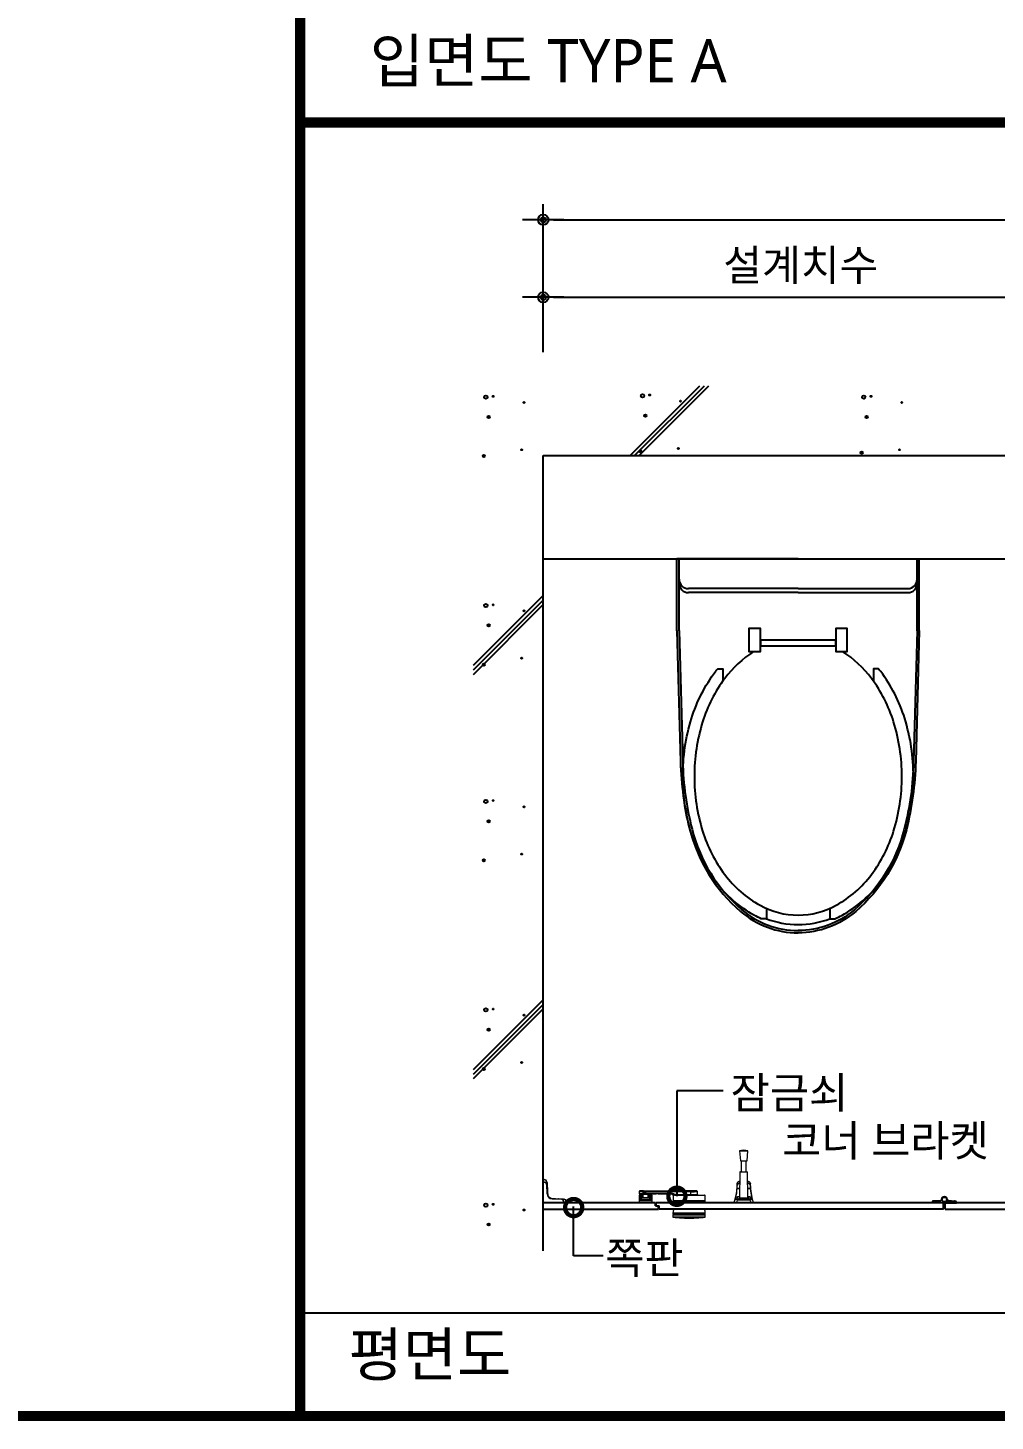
# Model space of a CAD drawing. Extents: x -255 to 8105, y -176 to 5714.
# Drawn here: x 2221 to 3160, y 2764 to 4116 of the extents above; entities that cross this region are included whole.
import ezdxf
from ezdxf.enums import TextEntityAlignment as Align

# ---------------------------------------------------------------- set-up
doc = ezdxf.new("R2010")
doc.units = 0
doc.header["$LTSCALE"] = 30
doc.layers.get('0').update_dxf_attribs({"linetype": 'CONTINUOUS'})
doc.layers.get('DEFPOINTS').update_dxf_attribs({"linetype": 'CONTINUOUS'})
for name, color, linetype in [('0_toilet', 6, 'CONTINUOUS'), ('DIM', 7, 'CONTINUOUS'), ('HAT', 8, 'CONTINUOUS'), ('TIT', 3, 'CONTINUOUS'), ('경첩', 4, 'CONTINUOUS'), ('문자', 3, 'CONTINUOUS'), ('부자재', 4, 'CONTINUOUS'), ('옷걸이', 4, 'CONTINUOUS'), ('잠금쇠(회전형)', 4, 'CONTINUOUS'), ('치수', 1, 'CONTINUOUS'), ('해치', 8, 'CONTINUOUS')]:
    doc.layers.add(name, color=color, linetype=linetype)
doc.styles.add('돋움', font='malgun.ttf')
doc.dimstyles.new('10', dxfattribs={"dimscale": 10, "dimtxt": 3, "dimasz": 1, "dimexe": 1.5, "dimexo": 2, "dimgap": 1, "dimtad": 1, "dimdec": 0, "dimlunit": 6, "dimtxsty": '돋움', "dimblk": 'DIMDOT', "dimcen": -1, "dimdle": 1.5, "dimclrt": 3, "dimazin": 3, "dimtfac": 1, "dimtdec": 0, "dimtix": 1, "dimtmove": 2, "dimatfit": 3, "dimldrblk": 'DIMDOT', "dimarcsym": 0})

# ---------------------------------------------------------------- blocks, each defined once
blk = doc.blocks.new('_DOTSMALL')
at = {"color": 0, "linetype": 'ByBlock', "const_width": 0.5}
blk.add_lwpolyline([(-0.0625, 0, 1), (0.0625, 0, 1)], format="xyb", close=True, dxfattribs=at)
blk = doc.blocks.new('A$C63EC304E')
at = {"layer": '치수', "color": 1, "xscale": 2.5, "yscale": 2.5, "zscale": 2.5, "rotation": 234.3098741996962}
blk.add_blockref('_DOTSMALL', (0.31, 0.31), dxfattribs=at)
blk = doc.blocks.new('A$C2BC9653E')
at = {"layer": '치수', "xscale": 0.3333333333333333, "yscale": 0.3333333333333333, "zscale": 0.3333333333333333}
blk.add_blockref('A$C63EC304E', (0, 0), dxfattribs=at)
blk = doc.blocks.new('A$C7FC71301')
at = {"layer": '치수', "rotation": 180}
blk.add_blockref('A$C2BC9653E', (0.208, 0.208), dxfattribs=at)
blk = doc.blocks.new('A$C4A20372B')
at = {"layer": '치수'}
blk.add_blockref('A$C7FC71301', (0, 0), dxfattribs=at)
blk = doc.blocks.new('A$C566469F5')
at = {"layer": '치수'}
blk.add_blockref('A$C4A20372B', (0, 0), dxfattribs=at)
blk = doc.blocks.new('A$C7E317CD4')
at = {"layer": '해치', "xscale": 2, "yscale": 2, "zscale": 2}
blk.add_blockref('A$C566469F5', (0, 0), dxfattribs=at)
blk = doc.blocks.new('A$C601D7F27')
at = {"layer": '치수'}
blk.add_blockref('A$C7E317CD4', (0, 0), dxfattribs=at)
blk = doc.blocks.new('A$C38802C08')
at = {"layer": '치수'}
blk.add_blockref('A$C601D7F27', (0, 0), dxfattribs=at)
blk = doc.blocks.new('DIMDOT')
at = {"linetype": 'Continuous'}
blk.add_line((-2, 0), (2, 0), dxfattribs=at)
for radius in [0.5, 0.25]:
    blk.add_circle((0, 0), radius, dxfattribs=at)
blk = doc.blocks.new('*D561')
at = {"layer": 'DEFPOINTS', "color": 0}
for p in [(21855.4, 11168.7), (20355.4, 11020.3), (21855.4, 11020.3)]:
    blk.add_point(p, dxfattribs=at)
at = {"layer": 'DIM', "color": 0, "lineweight": -2, "ltscale": 10}
for p, q in [((20355.4, 11040.3), (20355.4, 11183.7)), ((21855.4, 11040.3), (21855.4, 11183.7)), ((20365.4, 11168.7), (21845.4, 11168.7))]:
    blk.add_line(p, q, dxfattribs=at)
at = {"layer": 'DIM', "color": 0, "lineweight": -2, "xscale": 10, "yscale": 10, "zscale": 10, "rotation": 180}
blk.add_blockref('DIMDOT', (20355.4, 11168.7), dxfattribs=at)
at = {"layer": 'DIM', "color": 0, "lineweight": -2, "xscale": 10, "yscale": 10, "zscale": 10}
blk.add_blockref('DIMDOT', (21855.4, 11168.7), dxfattribs=at)
at = {"layer": 'DIM', "color": 3, "insert": (21105.4, 11198.4), "char_height": 30, "attachment_point": 5, "style": '돋움'}
blk.add_mtext('설계치수', dxfattribs=at)
blk = doc.blocks.new('*D563')
at = {"layer": 'DEFPOINTS', "color": 0}
for p in [(20855.4, 11093.4), (20355.4, 11020.3), (20855.4, 11020.3)]:
    blk.add_point(p, dxfattribs=at)
at = {"layer": 'DIM', "color": 0, "lineweight": -2, "ltscale": 10}
for p, q in [((20355.4, 11040.3), (20355.4, 11108.4)), ((20855.4, 11040.3), (20855.4, 11108.4)), ((20365.4, 11093.4), (20845.4, 11093.4))]:
    blk.add_line(p, q, dxfattribs=at)
at = {"layer": 'DIM', "color": 0, "lineweight": -2, "xscale": 10, "yscale": 10, "zscale": 10, "rotation": 180}
blk.add_blockref('DIMDOT', (20355.4, 11093.4), dxfattribs=at)
at = {"layer": 'DIM', "color": 0, "lineweight": -2, "xscale": 10, "yscale": 10, "zscale": 10}
blk.add_blockref('DIMDOT', (20855.4, 11093.4), dxfattribs=at)
at = {"layer": 'DIM', "color": 3, "insert": (20605.4, 11123), "char_height": 30, "attachment_point": 5, "style": '돋움'}
blk.add_mtext('설계치수', dxfattribs=at)
blk = doc.blocks.new('A$C10E41893')
at = {"layer": '부자재'}
for p, q in [((6.5, 0), (6.5, 196)), ((123.3, 196), (6.5, 196)), ((123.3, 192.5), (6.5, 192.5)), ((54.8, 0), (54.8, 177.5)), ((61.4, 0), (61.4, 177.5)), ((6.5, 0), (6.5, -196)), ((54.8, 0), (54.8, -177.5)), ((61.4, 0), (61.4, -177.5)), ((123.3, -192.5), (6.5, -192.5)), ((123.3, -196), (6.5, -196))]:
    blk.add_line(p, q, dxfattribs=at)
for points in [[(122.7, 196, -0.012538), (123.3, 196), (334.6, 190.3, -0.055395), (444.7, 175.1, -0.154276), (576.9, 93.3, -0.179504), (611.5, 0, -0.179504)], [(122.8, 192.5, -0.012538), (123.2, 192.5), (334.5, 186.8, -0.055395), (443.8, 171.7, -0.154276), (574.3, 91, -0.179504), (608, 0, -0.179504)], [(572, 51.4), (588.8, 51.4), (588.8, 59.6, 0.021185), (583.3, 70.7, 0.106084), (528.4, 133.7, 0.085733), (452.6, 172.4, 0.075373), (358.7, 186.6, 0.075373), (264.8, 172.4, 0.085733), (189, 133.7, 0.007337), (184.4, 130.1), (184.4, 122), (204.7, 122)], [(156.7, -72, 0.089162), (200.2, -118.7, 0.085733), (270.3, -154.5, 0.075373), (358.7, -167.9, 0.075373), (447.1, -154.5, 0.085733), (517.2, -118.7, 0.106084), (567, -61.6, 0.126931), (582.8, 0, 0.126931), (567, 61.6, 0.106084), (517.2, 118.7, 0.085733), (447.1, 154.5, 0.075373), (358.7, 167.9, 0.075373), (270.3, 154.5, 0.085733), (200.2, 118.7, 0.089162), (156.7, 72)], [(588.8, -51.4, 0.090214), (598.2, 0, 0.090214), (588.8, 51.4, 0.106084)], [(122.7, -196, 0.012538), (123.3, -196), (334.6, -190.3, 0.055395), (444.7, -175.1, 0.154276), (576.9, -93.3, 0.179504), (611.5, 0, 0.179504)], [(122.8, -192.5, 0.012538), (123.2, -192.5), (334.5, -186.8, 0.055395), (443.8, -171.7, 0.154276), (574.3, -91, 0.179504), (608, 0, 0.179504)], [(572, -51.4), (588.8, -51.4), (588.8, -59.6, -0.021185), (583.3, -70.7, -0.106084), (528.4, -133.7, -0.085733), (452.6, -172.4, -0.075373), (358.7, -186.6, -0.075373), (264.8, -172.4, -0.085733), (189, -133.7, -0.007337), (184.4, -130.1), (184.4, -122), (204.7, -122)]]:
    blk.add_lwpolyline(points, format="xyb", dxfattribs=at)
blk.add_lwpolyline([(138, -60.8), (119.3, -60.8), (119.3, -79.5), (156.7, -79.5), (156.7, -60.8), (138, -60.8), (147.3, -60.8), (147.3, 60.8), (138, 60.8), (156.7, 60.8), (156.7, 79.5), (119.3, 79.5), (119.3, 60.8), (138, 60.8), (138, -60.8), (119.3, -60.8)], dxfattribs=at)
for centre, start, end in [((39.8, 177.5), 0, 90), ((46.4, 177.5), 0, 90), ((39.8, -177.5), 270, 0), ((46.4, -177.5), 270, 0)]:
    blk.add_arc(centre, 15, start, end, dxfattribs=at)
blk = doc.blocks.new('UNI-02', base_point=(17634, 7239))
for p, q in [((20355.4, 10168.1), (20355.4, 10939.8)), ((20355.4, 10939.8), (21855.4, 10939.8)), ((20355.4, 10839.8), (21855.4, 10839.8))]:
    blk.add_line(p, q)
at = {"color": 8}
blk.add_line((20119.3, 10108), (22081.9, 10108), dxfattribs=at)
at = {"color": 8, "const_width": 10}
for points in [[(20119.3, 10008), (20119.3, 12777.2)], [(20119.3, 11262.9), (23467.1, 11262.9)], [(17682.6, 10008), (23467.1, 10008)]]:
    blk.add_lwpolyline(points, dxfattribs=at)
at = {"layer": '0_toilet'}
for p, q in [((20464.2, 10214.8), (20355.4, 10214.8)), ((20355.4, 10208.8), (20467.2, 10208.8)), ((20464.2, 10211.8), (20464.2, 10214.8)), ((20464.2, 10211.8), (20468, 10211.8)), ((20743.9, 10214.8), (20465, 10214.8)), ((20465, 10211.8), (20465, 10214.8)), ((20467.2, 10208.8), (20467.2, 10211.8)), ((20468, 10208.8), (20468, 10211.8)), ((20743.9, 10208.8), (20468, 10208.8)), ((20743.9, 10208.8), (20743.9, 10214.8)), ((20969.3, 10214.8), (20745.4, 10214.8)), ((20745.4, 10208.8), (20745.4, 10214.8)), ((20745.4, 10208.8), (20972.3, 10208.8))]:
    blk.add_line(p, q, dxfattribs=at)
at = {"layer": '경첩', "color": 4, "linetype": 'Continuous', "lineweight": 15}
for p, q in [((20355.4, 10237.3), (20356.5, 10237.3)), ((20355.4, 10237.1), (20355.4, 10237.3)), ((20355.4, 10234.9), (20355.4, 10237.1)), ((20356.5, 10237.1), (20355.4, 10237.1)), ((20356.6, 10234.9), (20355.4, 10234.9)), ((20355.4, 10234.8), (20356.6, 10234.8)), ((20355.4, 10234.6), (20355.4, 10234.8)), ((20356.6, 10234.6), (20355.4, 10234.6)), ((20355.4, 10234.6), (20355.4, 10216.3)), ((20356.5, 10237.1), (20356.5, 10237.3)), ((20356.6, 10234.8), (20356.6, 10234.9)), ((20356.6, 10234.8), (20356.6, 10234.6)), ((20358.7, 10233.6), (20358.6, 10235.1)), ((20358.9, 10235.1), (20359, 10232.6)), ((20359, 10234.6), (20358.9, 10234.4)), ((20359.2, 10234), (20358.9, 10233.7)), ((20359.2, 10234), (20359.3, 10231.3)), ((20359.1, 10223.6), (20358.7, 10232.6)), ((20359, 10232.6), (20359.4, 10223.6)), ((20359.3, 10231.3), (20359, 10231)), ((20359.3, 10230.6), (20359.1, 10230.4)), ((20359.3, 10230.3), (20359.1, 10230)), ((20359.4, 10229.6), (20359.1, 10229.4)), ((20359.4, 10229.3), (20359.1, 10229)), ((20359.3, 10230.3), (20359.4, 10229.6)), ((20359.5, 10226.4), (20359.3, 10226.1)), ((20359.5, 10226.4), (20359.3, 10226.1)), ((20359.5, 10226), (20359.3, 10225.7)), ((20359.5, 10225.7), (20359.3, 10225.5)), ((20359.4, 10229.3), (20359.5, 10226.4)), ((20359.6, 10224.8), (20359.4, 10224.6)), ((20359.6, 10224.7), (20359.4, 10224.5)), ((20359.6, 10224.4), (20359.4, 10224.1)), ((20359.6, 10224.3), (20359.4, 10224)), ((20359.7, 10223.4), (20359.4, 10223.1)), ((20359.5, 10226.4), (20359.5, 10226)), ((20359.5, 10225.7), (20359.6, 10224.8)), ((20359.7, 10223.1), (20359.5, 10222.9)), ((20359.6, 10224.8), (20359.6, 10224.7)), ((20359.6, 10224.7), (20359.6, 10224.4)), ((20359.6, 10224.4), (20359.6, 10224.3)), ((20359.6, 10224.3), (20359.6, 10223.6)), ((20359.6, 10222.5), (20359.8, 10222.8)), ((20359.8, 10222.8), (20359.6, 10222.6)), ((20359.9, 10222.2), (20359.7, 10222)), ((20360.1, 10221.8), (20359.9, 10221.6)), ((20360.2, 10221.6), (20360, 10221.4)), ((20360.5, 10221.2), (20360.3, 10221)), ((20360.6, 10221), (20360.4, 10220.8)), ((20361.7, 10219.9), (20361.5, 10219.7)), ((20356.9, 10214.8), (20375.1, 10214.8)), ((20361.9, 10219.8), (20361.7, 10219.6)), ((20362.4, 10219.5), (20362.2, 10219.3)), ((20362.6, 10219.4), (20362.4, 10219.2)), ((20363.2, 10219.3), (20363, 10219)), ((20373.1, 10218.2), (20364.1, 10218.6)), ((20364.4, 10219.1), (20364.2, 10218.8)), ((20364.2, 10219.1), (20364.4, 10219.1)), ((20364.2, 10218.8), (20373.1, 10218.4)), ((20364.4, 10219.1), (20365.8, 10219)), ((20365.8, 10219), (20365.5, 10218.8)), ((20366.4, 10219), (20366.2, 10218.7)), ((20366.8, 10219), (20366.5, 10218.7)), ((20367.4, 10218.9), (20367.2, 10218.7)), ((20367.4, 10218.9), (20370.1, 10218.8)), ((20370.1, 10218.8), (20369.9, 10218.6)), ((20370.8, 10218.8), (20370.6, 10218.5)), ((20371.2, 10218.8), (20370.9, 10218.5)), ((20371.8, 10218.7), (20371.6, 10218.5)), ((20371.8, 10218.7), (20375, 10218.6)), ((20373.1, 10218.4), (20375.6, 10218.3)), ((20375.6, 10218.1), (20374.2, 10218.1)), ((20375.1, 10218.5), (20375, 10218.6)), ((20375.1, 10218.5), (20375, 10218.3)), ((20375.1, 10214.8), (20375.1, 10216.1)), ((20375.4, 10216.1), (20375.1, 10216.1)), ((20375.4, 10214.8), (20375.1, 10214.8)), ((20375.5, 10216.1), (20375.4, 10216.1)), ((20375.4, 10216.1), (20375.4, 10214.8)), ((20375.5, 10214.8), (20375.5, 10216.1)), ((20377.6, 10214.8), (20375.5, 10214.8)), ((20377.6, 10214.8), (20377.6, 10216)), ((20377.6, 10216), (20377.9, 10216)), ((20377.9, 10214.8), (20377.6, 10214.8)), ((20377.9, 10216), (20377.9, 10214.8))]:
    blk.add_line(p, q, dxfattribs=at)
at = {"layer": '경첩', "color": 4, "linetype": 'Continuous', "lineweight": 15, "flags": 128}
for points in [[(20358.6, 10235.1), (20358.7, 10235.1), (20358.7, 10235.1), (20358.7, 10235.1), (20358.8, 10235.1), (20358.8, 10235.1), (20358.8, 10235.1), (20358.9, 10235.1), (20358.9, 10235.1)], [(20359.1, 10234.5), (20359.1, 10234.5), (20359.1, 10234.5), (20359.1, 10234.5), (20359.1, 10234.6), (20359.1, 10234.6), (20359.1, 10234.6), (20359.1, 10234.6), (20359, 10234.6)], [(20359.1, 10234.5), (20359.1, 10234.4), (20359.1, 10234.3), (20359.2, 10234.1), (20359.2, 10234)], [(20359, 10232.6), (20359, 10232.6), (20359, 10232.6), (20358.9, 10232.6), (20358.9, 10232.6), (20358.9, 10232.6), (20358.8, 10232.6), (20358.8, 10232.6), (20358.7, 10232.6)], [(20359.4, 10223.6), (20359.4, 10223.6), (20359.4, 10223.6), (20359.4, 10223.6), (20359.3, 10223.6), (20359.3, 10223.6), (20359.2, 10223.6), (20359.2, 10223.6), (20359.1, 10223.6)], [(20359.3, 10231.3), (20359.3, 10231.2), (20359.3, 10231), (20359.3, 10230.9), (20359.3, 10230.8), (20359.3, 10230.7), (20359.3, 10230.7), (20359.3, 10230.6), (20359.3, 10230.6)], [(20359.5, 10226.4), (20359.5, 10226.4), (20359.5, 10226.4)], [(20359.5, 10226), (20359.5, 10225.9), (20359.5, 10225.8), (20359.5, 10225.7)], [(20359.7, 10223.4), (20359.7, 10223.2), (20359.7, 10223.1)], [(20359.8, 10222.8), (20359.8, 10222.8), (20359.8, 10222.8)], [(20364.2, 10218.8), (20364.2, 10218.8), (20364.2, 10218.8), (20364.2, 10218.8), (20364.2, 10218.8), (20364.2, 10218.7), (20364.1, 10218.7), (20364.1, 10218.6), (20364.1, 10218.6)], [(20365.8, 10219), (20365.9, 10219), (20366, 10219), (20366.1, 10219), (20366.2, 10219), (20366.3, 10219), (20366.4, 10219), (20366.4, 10219), (20366.4, 10219)], [(20366.8, 10219), (20366.8, 10219), (20366.8, 10219), (20366.9, 10219), (20367, 10219), (20367.1, 10219), (20367.2, 10219), (20367.3, 10218.9), (20367.4, 10218.9)], [(20370.1, 10218.8), (20370.3, 10218.8), (20370.4, 10218.8), (20370.5, 10218.8), (20370.6, 10218.8), (20370.7, 10218.8), (20370.7, 10218.8), (20370.8, 10218.8), (20370.8, 10218.8), (20370.8, 10218.8)], [(20371.2, 10218.8), (20371.2, 10218.8), (20371.2, 10218.8), (20371.3, 10218.8), (20371.4, 10218.8), (20371.5, 10218.8), (20371.6, 10218.7), (20371.7, 10218.7), (20371.8, 10218.7)], [(20373.1, 10218.4), (20373.1, 10218.4), (20373.1, 10218.4), (20373.1, 10218.4), (20373.1, 10218.3), (20373.1, 10218.3), (20373.1, 10218.3), (20373.1, 10218.2), (20373.1, 10218.2)], [(20375.6, 10218.1), (20375.6, 10218.1), (20375.6, 10218.2), (20375.6, 10218.2), (20375.6, 10218.2), (20375.6, 10218.3), (20375.6, 10218.3), (20375.6, 10218.3), (20375.6, 10218.3)]]:
    blk.add_lwpolyline(points, dxfattribs=at)
at = {"layer": '경첩', "color": 4, "linetype": 'Continuous', "lineweight": 15}
for centre, radius, start, end in [((20356.5, 10235), 2.35, 2.6983, 90), ((20356.5, 10235), 2.1, 2.6983, 90), ((20356.6, 10232.5), 2.35, 2.6983, 90), ((20356.6, 10232.5), 2.1, 2.6983, 90), ((20364.4, 10223.8), 5.25, 182.6983, 267.3017), ((20364.4, 10223.8), 5, 182.6983, 267.3017), ((20364.4, 10223.8), 4.75, 182.6983, 185.9088), ((20364.4, 10223.8), 4.75, 188.6056, 193.1623), ((20364.4, 10223.8), 4.75, 193.2431, 199.766), ((20364.4, 10223.8), 4.75, 199.766, 204.9948), ((20364.4, 10223.8), 4.75, 208.1736, 214.3849), ((20364.4, 10223.8), 4.75, 214.3855, 217.4388), ((20364.4, 10223.8), 4.75, 217.4392, 235.6151), ((20364.4, 10223.8), 4.75, 235.6142, 238.7009), ((20356.9, 10216.3), 1.5, 180, 270), ((20364.4, 10223.8), 4.75, 238.7002, 245.0052), ((20364.4, 10223.8), 4.75, 248.2494, 255.0002), ((20364.4, 10223.8), 4.75, 255, 267.3017), ((20373, 10216.1), 2.35, 0, 87.3017), ((20373, 10216.1), 2.1, 0, 87.3017), ((20375.5, 10216), 2.35, 0, 87.3017), ((20375.5, 10216), 2.1, 0, 87.3017)]:
    blk.add_arc(centre, radius, start, end, dxfattribs=at)
at = {"layer": '부자재'}
for p, q in [((20733.2, 10215.7), (20733.2, 10214.8)), ((20743.8, 10214.8), (20733.2, 10214.8)), ((20740.9, 10216.9), (20733.7, 10216.4)), ((20734.4, 10215.9), (20734.4, 10214.8)), ((20744.6, 10215.4), (20744.6, 10214.6)), ((20744.9, 10214.6), (20744.6, 10214.6)), ((20744.9, 10215.4), (20744.9, 10214.6)), ((20745.4, 10214.9), (20745.4, 10214.8)), ((20745.4, 10214.8), (20756.4, 10214.8)), ((20747.6, 10217), (20755.8, 10216.4)), ((20755.1, 10215.9), (20755.1, 10214.8)), ((20756.4, 10215.7), (20756.4, 10214.8))]:
    blk.add_line(p, q, dxfattribs=at)
at = {"layer": '부자재', "color": 1}
blk.add_circle((20744.8, 10218), 2.34, dxfattribs=at)
at = {"layer": '부자재'}
for centre, radius, start, end in [((20744.8, 10218), 2.62, 270, 180), ((20733.9, 10215.7), 0.7, 101.7765, 181.6712), ((20735.3, 10215.7), 0.884, 113.4077, 164.5497), ((20740.9, 10218.2), 1.29, 272.9231, 352.4724), ((20745.1, 10213.8), 1.65, 102.5267, 141.5475), ((20744.4, 10213.8), 1.65, 43.1003, 77.4733), ((20744.9, 10217.7), 2.86, 280.084, 345.9792), ((20748.7, 10218.2), 1.29, 187.5276, 267.0769), ((20754.2, 10215.7), 0.884, 15.4503, 67.3004), ((20755.7, 10215.7), 0.7, 358.3288, 78.2235)]:
    blk.add_arc(centre, radius, start, end, dxfattribs=at)
at = {"layer": '옷걸이', "lineweight": 15}
for p, q in [((20546, 10265.2), (20546.7, 10255.7)), ((20546, 10265.2), (20554, 10265.2)), ((20553.2, 10255.7), (20554, 10265.2)), ((20546.7, 10255.7), (20553.2, 10255.7)), ((20547.5, 10255.7), (20547.5, 10244.8)), ((20552.5, 10244.8), (20552.5, 10255.7)), ((20546.2, 10244.6), (20546, 10219.3)), ((20546.2, 10235.5), (20546.1, 10235.5)), ((20546.1, 10235.5), (20546.1, 10235.4)), ((20546.2, 10235.4), (20546.1, 10235.4)), ((20546.1, 10233.8), (20546.1, 10233.5)), ((20546.1, 10233.8), (20546.1, 10233.8)), ((20546.1, 10233.5), (20546.1, 10233.5)), ((20553.7, 10244.6), (20546.2, 10244.6)), ((20546.5, 10244.8), (20550, 10244.8)), ((20550, 10244.8), (20553.5, 10244.8)), ((20554, 10219.3), (20553.7, 10244.6)), ((20553.9, 10235.5), (20553.8, 10235.5)), ((20553.9, 10235.4), (20553.8, 10235.4)), ((20553.8, 10233.8), (20553.9, 10233.8)), ((20553.9, 10233.5), (20553.8, 10233.5)), ((20553.9, 10235.5), (20553.9, 10235.4)), ((20553.9, 10233.8), (20553.9, 10233.5)), ((20543.7, 10220.2), (20542.3, 10220.2)), ((20543.7, 10220.2), (20542.3, 10220.2)), ((20546.1, 10228.4), (20543.6, 10228.4)), ((20543.7, 10229.1), (20546.1, 10229.1)), ((20543.7, 10219.7), (20543.7, 10220.2)), ((20553.9, 10229.1), (20556.2, 10229.1)), ((20556.3, 10228.4), (20553.9, 10228.4)), ((20557.7, 10220.2), (20556.2, 10220.2)), ((20556.2, 10220.2), (20556.3, 10219.7)), ((20557.7, 10220.2), (20556.2, 10220.2)), ((20540.5, 10214.8), (20541.3, 10217.4)), ((20542.9, 10214.8), (20540.5, 10214.8)), ((20541.3, 10217.4), (20541.3, 10217.4)), ((20541.3, 10217.4), (20541.3, 10217.4)), ((20542.3, 10218.2), (20542.2, 10218.2)), ((20542.3, 10218.1), (20542.3, 10218.1)), ((20557.7, 10218.1), (20542.3, 10218.1)), ((20543.7, 10217.4), (20542.9, 10214.8)), ((20557.1, 10214.8), (20542.9, 10214.8)), ((20543.7, 10217.4), (20543.7, 10218.1)), ((20543.7, 10218.1), (20556.3, 10218.1)), ((20556.3, 10217.4), (20543.7, 10217.4)), ((20554.8, 10219.3), (20545.2, 10219.3)), ((20556.3, 10217.4), (20556.3, 10218.1)), ((20557.1, 10214.8), (20556.3, 10217.4)), ((20559.5, 10214.8), (20557.1, 10214.8)), ((20557.8, 10218.1), (20557.7, 10218.2)), ((20557.8, 10218.1), (20557.7, 10218.2)), ((20557.7, 10218.1), (20557.7, 10218.1)), ((20558.6, 10217.4), (20559.5, 10214.8)), ((20558.6, 10217.4), (20558.6, 10217.4)), ((20558.6, 10217.4), (20558.6, 10217.4))]:
    blk.add_line(p, q, dxfattribs=at)
at = {"layer": '옷걸이', "lineweight": 15, "flags": 128}
for points in [[(20546.1, 10235.4), (20546, 10235.5), (20545.7, 10235.4), (20545.3, 10235.4), (20545, 10235.3), (20544.7, 10235.2), (20544.5, 10235.1), (20544.2, 10234.9), (20544, 10234.7), (20543.8, 10234.5), (20543.7, 10234.3), (20543.6, 10234.1), (20543.6, 10233.8), (20543.6, 10233.8)], [(20546.1, 10235.4), (20545.6, 10235.3), (20545.2, 10235.3), (20544.8, 10235.2), (20544.5, 10235), (20544.2, 10234.8), (20543.9, 10234.6), (20543.7, 10234.4), (20543.6, 10234.1), (20543.6, 10233.8), (20543.6, 10233.7)], [(20543.6, 10232.2), (20543.6, 10232.5), (20543.7, 10232.8), (20543.9, 10233), (20544.1, 10233.2), (20544.4, 10233.4), (20544.7, 10233.6), (20545.1, 10233.7), (20545.5, 10233.8), (20546.1, 10233.8)], [(20546.1, 10233.5), (20545.6, 10233.4), (20545.2, 10233.4), (20544.9, 10233.3), (20544.6, 10233.1), (20544.3, 10232.9), (20544.1, 10232.7), (20543.9, 10232.5), (20543.8, 10232.3), (20543.8, 10232)], [(20556.4, 10233.7), (20556.4, 10233.7), (20556.4, 10234), (20556.3, 10234.2), (20556.2, 10234.4), (20556.1, 10234.6), (20555.9, 10234.8), (20555.7, 10235), (20555.4, 10235.1), (20555.1, 10235.2), (20554.8, 10235.3), (20554.5, 10235.4), (20554.2, 10235.4), (20553.9, 10235.4)], [(20556.4, 10233.7), (20556.4, 10234), (20556.3, 10234.3), (20556.1, 10234.5), (20555.9, 10234.7), (20555.6, 10234.9), (20555.3, 10235.1), (20554.9, 10235.2), (20554.5, 10235.3), (20554, 10235.4), (20553.9, 10235.4)], [(20553.9, 10233.8), (20554.3, 10233.8), (20554.7, 10233.7), (20555.1, 10233.6), (20555.5, 10233.5), (20555.8, 10233.3), (20556, 10233.1), (20556.2, 10232.8), (20556.3, 10232.6), (20556.4, 10232.2)], [(20556.1, 10232), (20556.1, 10232.3), (20556, 10232.6), (20555.8, 10232.8), (20555.6, 10233), (20555.3, 10233.2), (20555, 10233.3), (20554.6, 10233.4), (20554.3, 10233.5), (20553.9, 10233.5)], [(20542, 10220), (20542, 10220), (20542, 10220)], [(20542.3, 10220.2), (20542.3, 10220.2), (20542.3, 10220.2)], [(20543.4, 10228.4), (20543.4, 10228.4), (20543.4, 10228.4), (20543.4, 10228.4), (20543.5, 10228.4), (20543.5, 10228.4), (20543.5, 10228.4), (20543.6, 10228.4), (20543.6, 10228.4)], [(20546, 10220.6), (20545.4, 10220.6), (20544.2, 10220.5)], [(20555.8, 10220.5), (20554.2, 10220.6), (20553.9, 10220.6)], [(20556.6, 10228.4), (20556.6, 10228.4), (20556.5, 10228.4), (20556.5, 10228.4), (20556.5, 10228.4), (20556.5, 10228.4), (20556.4, 10228.4), (20556.4, 10228.4), (20556.3, 10228.4)], [(20542.3, 10218.2), (20542.2, 10218.2), (20542.2, 10218.1)], [(20542.3, 10218.2), (20542.3, 10218.1), (20542.3, 10218.1)], [(20542.3, 10218.2), (20542.3, 10218.2), (20542.3, 10218.2)], [(20544.5, 10218.1), (20544.1, 10218.1), (20543.8, 10218.2), (20543.8, 10218.2), (20543.9, 10218.2), (20544.1, 10218.3), (20544.2, 10218.3)], [(20555.7, 10218.3), (20556, 10218.2), (20556.2, 10218.2), (20556.2, 10218.2), (20556, 10218.1), (20555.7, 10218.1), (20555.2, 10218.1)], [(20557.7, 10218.1), (20557.7, 10218.1), (20557.7, 10218.2)], [(20557.7, 10218.2), (20557.7, 10218.2), (20557.7, 10218.2)]]:
    blk.add_lwpolyline(points, dxfattribs=at)
at = {"layer": '옷걸이', "lineweight": 15}
for centre, radius, start, end in [((20550, 10254.9), 11, 68.7607, 111.2393), ((20490.8, 10232.6), 52.8, 359.6096, 1.2369), ((20490.8, 10234.2), 55.3, 359.6189, 1.2073), ((20546.5, 10244.6), 0.25, 90, 179.5), ((20553.5, 10244.6), 0.25, 0.5, 90), ((20609.2, 10234.2), 55.3, 178.7927, 180.3811), ((20609.2, 10232.6), 52.8, 178.7631, 180.3904), ((20492, 10232.2), 51.5, 343.2376, 346.2577), ((20492.4, 10232.4), 51.3, 343.5226, 346.2377), ((20490.8, 10232.6), 52.8, 346.2317, 355.4136), ((20542.3, 10220), 0.25, 90.2728, 166.2395), ((20542.3, 10220), 0.247, 89.2585, 165.9158), ((20541.7, 10220.4), 2.24, 284.8265, 3.5932), ((20490.8, 10232.6), 53, 346.5097, 355.4136), ((20490.8, 10232.6), 52.8, 355.4136, 356.451), ((20490.8, 10232.6), 52.8, 356.4511, 359.6096), ((20543.7, 10229.3), 0.23, 185.4574, 275.1888), ((20543.8, 10232.3), 0.227, 188.2087, 276.392), ((20509.7, 10231.8), 34.1, 354.2736, 355.5668), ((20490.8, 10232.4), 53, 356.4511, 359.6096), ((20544.1, 10220.2), 0.376, 79.9393, 150.5456), ((20544, 10220.2), 0.248, 89.5881, 179.723), ((20544.1, 10220.2), 0.307, 84.7786, 118.9817), ((20555.9, 10220.1), 0.4, 32.0092, 97.8083), ((20555.8, 10220.3), 0.271, 58.6344, 97.6053), ((20558.2, 10220.4), 2.24, 176.3909, 255.1894), ((20556, 10220.2), 0.248, 0.277, 90.4119), ((20556.2, 10232.3), 0.227, 263.608, 351.7913), ((20609.2, 10232.4), 53, 180.3904, 183.5489), ((20556.3, 10229.3), 0.23, 264.8112, 354.5426), ((20590.2, 10231.8), 34.1, 184.4333, 185.7264), ((20609.2, 10232.6), 53, 184.5864, 193.4903), ((20609.2, 10232.6), 52.8, 180.3904, 183.5489), ((20609.2, 10232.6), 52.8, 183.5489, 184.5865), ((20609.2, 10232.6), 52.8, 184.5864, 193.7683), ((20557.7, 10220), 0.25, 13.7617, 89.4531), ((20557.7, 10220), 0.247, 14.0842, 90.7415), ((20607.4, 10232.4), 51.2, 193.7584, 196.469), ((20608.1, 10232.3), 51.7, 193.7493, 196.7564), ((20542.4, 10217), 1.17, 101.397, 160.6752), ((20542.3, 10217.1), 1, 89.9937, 161.8081), ((20541.9, 10220), 1.81, 282.0607, 352.5143), ((20543.8, 10219.6), 1.43, 284.1057, 346.9245), ((20550.1, 10619.2), 401.1, 269.1968, 270.7316), ((20556.2, 10219.6), 1.44, 193.1186, 255.9655), ((20558.1, 10219.9), 1.8, 186.7864, 258.2605), ((20557.7, 10217.1), 1, 18.1919, 90.0063), ((20557.5, 10217), 1.16, 19.2937, 79.3942)]:
    blk.add_arc(centre, radius, start, end, dxfattribs=at)
at = {"layer": '잠금쇠(회전형)', "linetype": 'Continuous', "lineweight": 15}
for p, q in [((20448.5, 10225.9), (20448.5, 10223.4)), ((20448.5, 10223.4), (20451.8, 10223.4)), ((20448.5, 10221.8), (20448.5, 10214.8)), ((20448.9, 10221.8), (20448.5, 10221.8)), ((20448.9, 10216.8), (20448.9, 10221.8)), ((20448.9, 10221.8), (20449.4, 10221.8)), ((20450.8, 10226.4), (20449, 10226.4)), ((20449, 10222.3), (20449.4, 10222.3)), ((20449.4, 10221.8), (20449.4, 10222.3)), ((20449.4, 10222.3), (20451.2, 10222.3)), ((20449.4, 10221.8), (20449.4, 10217.3)), ((20451.2, 10221.8), (20449.4, 10221.8)), ((20449.5, 10221.3), (20451.2, 10221.3)), ((20449.5, 10217.3), (20449.5, 10221.3)), ((20450, 10220.8), (20449.5, 10221.3)), ((20450, 10220.8), (20450, 10217.3)), ((20451.2, 10220.8), (20450, 10220.8)), ((20450.7, 10220.1), (20457.5, 10220.1)), ((20451.2, 10221.8), (20451.2, 10222.3)), ((20451.2, 10222.3), (20452.2, 10222.3)), ((20451.2, 10221.3), (20451.2, 10221.8)), ((20451.7, 10221.8), (20451.2, 10221.8)), ((20451.2, 10221.3), (20451.2, 10220.8)), ((20451.2, 10221.3), (20451.7, 10221.3)), ((20452.2, 10220.8), (20451.2, 10220.8)), ((20451.7, 10221.8), (20451.7, 10221.3)), ((20452.2, 10221.8), (20451.7, 10221.8)), ((20451.7, 10221.3), (20452.2, 10221.3)), ((20451.8, 10223.4), (20451.8, 10223.4)), ((20452.2, 10222.9), (20452.2, 10220.1)), ((20477.2, 10226.2), (20454.7, 10226.2)), ((20477.2, 10226.2), (20454.7, 10226.2)), ((20454.7, 10226.2), (20454.7, 10226.2)), ((20454.7, 10226), (20498.7, 10226)), ((20454.7, 10225.5), (20454.7, 10226)), ((20454.7, 10225.5), (20454.7, 10223.9)), ((20498.7, 10225.5), (20454.7, 10225.5)), ((20481.2, 10223.9), (20454.7, 10223.9)), ((20457.2, 10220.1), (20457.2, 10222.9)), ((20457.2, 10222.3), (20458.2, 10222.3)), ((20457.7, 10221.8), (20457.2, 10221.8)), ((20457.2, 10221.3), (20457.7, 10221.3)), ((20458.2, 10220.8), (20457.2, 10220.8)), ((20457.5, 10220.1), (20458.7, 10220.1)), ((20457.7, 10223.4), (20465, 10223.4)), ((20458.2, 10221.8), (20457.7, 10221.8)), ((20457.7, 10221.3), (20457.7, 10221.8)), ((20457.7, 10221.3), (20458.2, 10221.3)), ((20458.2, 10222.3), (20458.2, 10221.8)), ((20458.2, 10222.3), (20460.1, 10222.3)), ((20460.1, 10221.8), (20458.2, 10221.8)), ((20458.2, 10221.8), (20458.2, 10221.3)), ((20458.2, 10221.3), (20460, 10221.3)), ((20458.2, 10221.3), (20458.2, 10220.8)), ((20459.5, 10220.8), (20458.2, 10220.8)), ((20460, 10221.3), (20459.5, 10220.8)), ((20459.5, 10217.3), (20459.5, 10220.8)), ((20460, 10221.3), (20460, 10217.3)), ((20460.1, 10222.3), (20460.1, 10221.8)), ((20460.1, 10222.3), (20460.5, 10222.3)), ((20460.1, 10217.3), (20460.1, 10221.8)), ((20460.1, 10221.8), (20460.6, 10221.8)), ((20460.6, 10221.8), (20460.6, 10216.8)), ((20461, 10221.8), (20460.6, 10221.8)), ((20461, 10214.8), (20461, 10221.8)), ((20467, 10223.4), (20479.9, 10223.4)), ((20477.2, 10226.2), (20477.2, 10226.2)), ((20479.9, 10223.4), (20479.9, 10223.4)), ((20504.5, 10226.4), (20481.1, 10226.4)), ((20481.5, 10221.8), (20481.5, 10216.9)), ((20482.8, 10222.4), (20482.8, 10222.6)), ((20512.5, 10221.9), (20482.9, 10221.9)), ((20483.6, 10222.4), (20483.6, 10222.9)), ((20483.6, 10222.9), (20498.7, 10222.9)), ((20483.6, 10222.4), (20512, 10222.4)), ((20498.7, 10226), (20498.7, 10225.5)), ((20498.7, 10222.9), (20498.7, 10225.5)), ((20498.7, 10222.4), (20498.7, 10222.9)), ((20498.7, 10222.9), (20505, 10222.9)), ((20505, 10222.9), (20505, 10225.9)), ((20512.5, 10216.9), (20512.5, 10221.9)), ((20448.5, 10214.8), (20461, 10214.8)), ((20460.6, 10216.8), (20448.9, 10216.8)), ((20449.4, 10217.3), (20449.5, 10217.3)), ((20449.5, 10217.3), (20449.6, 10217.3)), ((20449.6, 10217.3), (20459.9, 10217.3)), ((20450.5, 10219.8), (20450.5, 10218.3)), ((20457.6, 10219.8), (20450.5, 10219.8)), ((20450.5, 10218.3), (20457.6, 10218.3)), ((20457.5, 10218.1), (20450.7, 10218.1)), ((20458.7, 10218.1), (20457.5, 10218.1)), ((20459, 10219.8), (20457.6, 10219.8)), ((20457.6, 10218.3), (20459, 10218.3)), ((20459, 10218.3), (20459, 10219.8)), ((20459.9, 10217.3), (20460, 10217.3)), ((20460, 10217.3), (20460.1, 10217.3)), ((20512.5, 10216.9), (20481.5, 10216.9)), ((20481.5, 10216.8), (20481.5, 10215.1)), ((20481.5, 10216.8), (20512.5, 10216.8)), ((20481.5, 10215.1), (20512.5, 10215.1)), ((20512.2, 10214.8), (20481.7, 10214.8)), ((20512, 10208.7), (20482, 10208.7)), ((20482.1, 10208.8), (20497, 10208.8)), ((20489.2, 10216.9), (20489.2, 10216.8)), ((20497, 10208.8), (20511.9, 10208.8)), ((20504.7, 10216.8), (20504.7, 10216.9)), ((20509.4, 10216.8), (20509.4, 10216.9)), ((20511.5, 10216.8), (20511.5, 10216.9)), ((20511.5, 10216.8), (20511.5, 10216.9)), ((20512.5, 10215.1), (20512.5, 10216.8)), ((20481.2, 10204.8), (20481.2, 10203.8)), ((20512.7, 10204.8), (20481.2, 10204.8)), ((20512.7, 10203.8), (20481.2, 10203.8)), ((20481.2, 10202.8), (20481.2, 10201.3)), ((20512.7, 10202.8), (20481.2, 10202.8)), ((20481.2, 10201.3), (20497, 10201.3)), ((20512.2, 10203.3), (20481.7, 10203.3)), ((20512.2, 10203.3), (20481.7, 10203.3)), ((20497, 10200.8), (20481.7, 10200.8)), ((20484.9, 10200.5), (20509.1, 10200.5)), ((20484.9, 10200.5), (20497, 10200.5)), ((20508.8, 10200.5), (20485.2, 10200.5)), ((20491.3, 10200.3), (20491.4, 10200.3)), ((20491.4, 10200.3), (20502.6, 10200.3)), ((20494.3, 10200.2), (20494.3, 10200.3)), ((20494.8, 10200.1), (20499.2, 10200.1)), ((20494.8, 10200.1), (20499.2, 10200.1)), ((20495.2, 10200.3), (20495.2, 10200.2)), ((20495.2, 10200.2), (20498.8, 10200.2)), ((20498.7, 10200.1), (20495.2, 10200.1)), ((20497, 10201.3), (20512.7, 10201.3)), ((20512.3, 10200.8), (20497, 10200.8)), ((20497, 10200.5), (20509.1, 10200.5)), ((20498.8, 10200.2), (20498.8, 10200.3)), ((20499.7, 10200.3), (20499.7, 10200.2)), ((20502.6, 10200.3), (20502.7, 10200.3)), ((20512.7, 10203.8), (20512.7, 10204.8)), ((20512.7, 10201.3), (20512.7, 10202.8))]:
    blk.add_line(p, q, dxfattribs=at)
at = {"layer": '잠금쇠(회전형)', "linetype": 'Continuous', "lineweight": 15, "flags": 128}
for points in [[(20454.7, 10226.2), (20454.1, 10226.2), (20453.4, 10226.2), (20452.8, 10226.3), (20452.3, 10226.3), (20451.8, 10226.3), (20451.4, 10226.4), (20451.1, 10226.4), (20450.9, 10226.4), (20450.8, 10226.4), (20450.8, 10226.4)], [(20491.3, 10200.3), (20491.1, 10200.3), (20491.1, 10200.3), (20491.1, 10200.3), (20491.2, 10200.3), (20491.3, 10200.3)], [(20495.2, 10200.1), (20495.2, 10200.1), (20495.2, 10200.1), (20495.2, 10200.1), (20495.2, 10200.1), (20495.2, 10200.1), (20495.2, 10200.2), (20495.2, 10200.2), (20495.2, 10200.2)], [(20498.7, 10200.1), (20498.8, 10200.1), (20498.8, 10200.1), (20498.8, 10200.1), (20498.8, 10200.1), (20498.8, 10200.1), (20498.8, 10200.2), (20498.8, 10200.2), (20498.8, 10200.2)], [(20502.7, 10200.3), (20502.8, 10200.3), (20502.9, 10200.3), (20502.9, 10200.3), (20502.8, 10200.3), (20502.7, 10200.3)]]:
    blk.add_lwpolyline(points, dxfattribs=at)
at = {"layer": '잠금쇠(회전형)', "linetype": 'Continuous', "lineweight": 15}
for centre, radius, start, end in [((20449, 10225.9), 0.5, 90, 180), ((20454.8, 10271.9), 46.4, 262.2082, 269.9516), ((20454.8, 10184), 39.9, 90.0704, 99.0775), ((20449, 10221.8), 0.5, 90, 180), ((20449.4, 10221.8), 0.485, 91.9622, 181.8362), ((20454.8, 10264.8), 38.9, 261.4299, 269.9411), ((20450.7, 10219.8), 0.25, 90, 180), ((20451.2, 10221.8), 0.5, 0, 90), ((20451.2, 10221.3), 0.5, 270, 0), ((20454.7, 10183.2), 40.4, 85.7371, 94.238), ((20451.7, 10222.9), 0.5, 0.4364, 88.0475), ((20454.7, 10195.3), 27.7, 84.8219, 95.1479), ((20457.7, 10222.9), 0.5, 89.9688, 179.9724), ((20458.2, 10221.8), 0.5, 90, 180), ((20458.2, 10221.3), 0.5, 180, 270), ((20458.7, 10219.8), 0.25, 0, 90), ((20460.1, 10221.8), 0.485, 358.1638, 88.0378), ((20460.5, 10221.8), 0.5, 0, 90), ((20466, 10184.1), 39.3, 88.5426, 91.4397), ((20477.2, 10265.8), 39.6, 270.014, 275.6703), ((20472.5, 10244.4), 22.3, 289.4853, 292.988), ((20479.9, 10221.9), 1.56, 359.595, 89.9503), ((20481.3, 10222.4), 1.54, 8.6008, 92.9035), ((20503.4, 10174.2), 52.5, 113.1385, 114.7084), ((20483.6, 10221.7), 1.18, 89.4884, 132.259), ((20484.5, 10222.6), 1.69, 184.5827, 202.3275), ((20483.5, 10221.8), 0.588, 82.6337, 171.8516), ((20498.7, 10264.8), 38.8, 270.0516, 278.5774), ((20498.7, 10271.8), 46.3, 270.0429, 277.7974), ((20504.5, 10225.9), 0.5, 0, 90), ((20505.5, 10222.9), 0.5, 180, 270), ((20512, 10221.9), 0.5, 0, 90), ((20449.7, 10216.5), 0.816, 110.8265, 158.264), ((20450.7, 10218.3), 0.25, 180, 270), ((20458.7, 10218.3), 0.25, 270, 0), ((20459.8, 10216.5), 0.816, 21.736, 69.1735), ((20492.3, 10204.8), 11, 159.2996, 180), ((20481.7, 10215.1), 0.25, 180, 270), ((20482.1, 10208.7), 0.15, 90, 159.2996), ((20511.9, 10208.7), 0.15, 20.7004, 90), ((20501.7, 10204.8), 11, 0, 20.7004), ((20512.2, 10215.1), 0.25, 270, 0), ((20481.2, 10203.3), 0.5, 0, 90), ((20481.2, 10203.3), 0.5, 270, 0), ((20481.7, 10201.3), 0.5, 180, 264.5584), ((20497, 10361.4), 161.3, 264.5584, 265.686), ((20484.9, 10200.6), 0.125, 265.686, 270), ((20485.2, 10200.6), 0.125, 235.4626, 265.7969), ((20497, 10361.5), 161.5, 265.7969, 269.2276), ((20491.3, 10198.5), 1.78, 88.6382, 96.0273), ((20497.3, 10281), 80.9, 265.7789, 267.8287), ((20497.4, 10281), 80.8, 266.5383, 267.829), ((20494.2, 10200.2), 0.114, 281.5317, 6.6087), ((20495.2, 10230.8), 30.7, 268.0585, 270.0013), ((20495.2, 10222.8), 22.6, 267.7351, 270.0014), ((20498.8, 10230.5), 30.5, 269.9897, 271.9505), ((20498.8, 10222.6), 22.4, 269.9881, 272.2754), ((20497, 10361.5), 161.5, 270.7724, 274.2031), ((20496.6, 10281), 80.8, 272.171, 273.4617), ((20499.8, 10200.2), 0.114, 173.3913, 258.4683), ((20496.7, 10281), 80.9, 272.1713, 274.2211), ((20502.7, 10200.4), 0.0882, 204.5731, 265.3621), ((20502.8, 10199.2), 1.13, 83.0858, 90.7191), ((20508.8, 10200.6), 0.125, 274.2031, 304.5374), ((20497, 10361.4), 161.3, 274.314, 275.4416), ((20509.1, 10200.6), 0.125, 270, 274.314), ((20512.7, 10203.3), 0.5, 90, 180), ((20512.7, 10203.3), 0.5, 180, 270), ((20512.2, 10201.3), 0.5, 275.4416, 0)]:
    blk.add_arc(centre, radius, start, end, dxfattribs=at)
at = {"layer": '치수'}
for p, q in [((20530.1, 10323.6), (20485.1, 10323.6)), ((20485.1, 10323.6), (20485.1, 10221.2)), ((20384.9, 10163.3), (20384.9, 10211.3)), ((20413.4, 10163.3), (20384.9, 10163.3))]:
    blk.add_line(p, q, dxfattribs=at)
at = {"layer": '해치'}
for p, q in [((20439.7, 10939.8), (20507.4, 11007.6)), ((20448.5, 10939.8), (20516.2, 11007.6)), ((20287.6, 10736.4), (20355.4, 10804.1)), ((20287.6, 10727.6), (20355.4, 10795.3)), ((20287.6, 10344.1), (20355.4, 10411.8)), ((20287.6, 10335.3), (20355.4, 10403))]:
    blk.add_line(p, q, dxfattribs=at)
at = {"layer": '해치', "color": 2}
for p, q in [((20444.1, 10939.8), (20511.8, 11007.6)), ((20287.6, 10732), (20355.4, 10799.7)), ((20287.6, 10339.7), (20355.4, 10407.4))]:
    blk.add_line(p, q, dxfattribs=at)
at = {"layer": '해치'}
for centre, radius in [((20299.7, 10996.6), 1.68), ((20306.7, 10997.4), 0.56), ((20336.7, 10991.4), 0.56), ((20451.8, 10997.8), 1.68), ((20458.7, 10998.6), 0.56), ((20488.7, 10992.6), 0.56), ((20666.5, 10996.6), 1.68), ((20673.5, 10997.4), 0.56), ((20703.5, 10991.4), 0.56), ((20302.5, 10977.4), 1.12), ((20454.6, 10978.6), 1.12), ((20669.3, 10977.4), 1.12), ((20297.7, 10939.4), 1.12), ((20334.5, 10945.5), 0.559), ((20449.8, 10943.9), 1.12), ((20486.5, 10946.7), 0.559), ((20664.5, 10942.6), 1.12), ((20701.2, 10945.5), 0.559), ((20299.7, 10794.3), 1.68), ((20306.7, 10795.1), 0.56), ((20336.7, 10789.2), 0.56), ((20302.5, 10775.2), 1.12), ((20297.7, 10737.1), 1.12), ((20334.5, 10743.3), 0.559), ((20299.7, 10604.3), 1.68), ((20306.7, 10605.1), 0.56), ((20336.7, 10599.1), 0.56), ((20302.5, 10585.1), 1.12), ((20297.7, 10547.1), 1.12), ((20334.5, 10553.2), 0.559), ((20299.7, 10402), 1.68), ((20306.7, 10402.8), 0.56), ((20336.7, 10396.9), 0.56), ((20302.5, 10382.9), 1.12), ((20297.7, 10344.8), 1.12), ((20334.5, 10351), 0.559), ((20299.7, 10212.5), 1.68), ((20306.7, 10213.3), 0.56), ((20336.7, 10207.8), 0.56), ((20302.5, 10193.8), 1.12)]:
    blk.add_circle(centre, radius, dxfattribs=at)
at = {"layer": 'HAT', "xscale": 0.6000000000003638, "yscale": 0.6000000000003638, "zscale": 0.6000000000003638, "rotation": 270}
blk.add_blockref('A$C10E41893', (20602.8, 10843.7), dxfattribs=at)
at = {"layer": '해치', "xscale": -20, "yscale": 20, "zscale": 20, "rotation": 89.99999999999994}
for p in [(20489.3, 10225.4), (20389.1, 10214.4)]:
    blk.add_blockref('A$C38802C08', p, dxfattribs=at)
at = {"layer": 'TIT', "style": '돋움'}
for s, p in [('입면도 TYPE A', (20533.4, 11302)), ('평면도', (20324.5, 10046.8))]:
    blk.add_text(s, height=42, dxfattribs=at).set_placement(p, align=Align.RIGHT)
at = {"layer": '문자', "style": '돋움'}
for s, p in [('잠금쇠', (20594.3, 10321.9)), ('코너 브라켓', (20687.6, 10275.4)), ('쪽판', (20453.6, 10161.6))]:
    blk.add_text(s, height=30.34, dxfattribs=at).set_placement(p, align=Align.MIDDLE)
at = {"layer": 'DIM', "ltscale": 10}
for base, p2, picture, middle in [((21855.4, 11168.7), (21855.4, 11020.3), '*D561', (21105.4, 11198.4)), ((20855.4, 11093.4), (20855.4, 11020.3), '*D563', (20605.4, 11123))]:
    dim = blk.add_linear_dim(base=base, p1=(20355.4, 11020.3), p2=p2, text='설계치수', dimstyle='10', override={"dimtxsty": '돋움'}, dxfattribs=at)
    dim.commit()
    dim.dimension.update_dxf_attribs({"geometry": picture, "text_midpoint": middle})

msp = doc.modelspace()

# ---------------------------------------------------------------- block references
msp.add_blockref('UNI-02', (0, 0))

doc.saveas('drawing.dxf')
